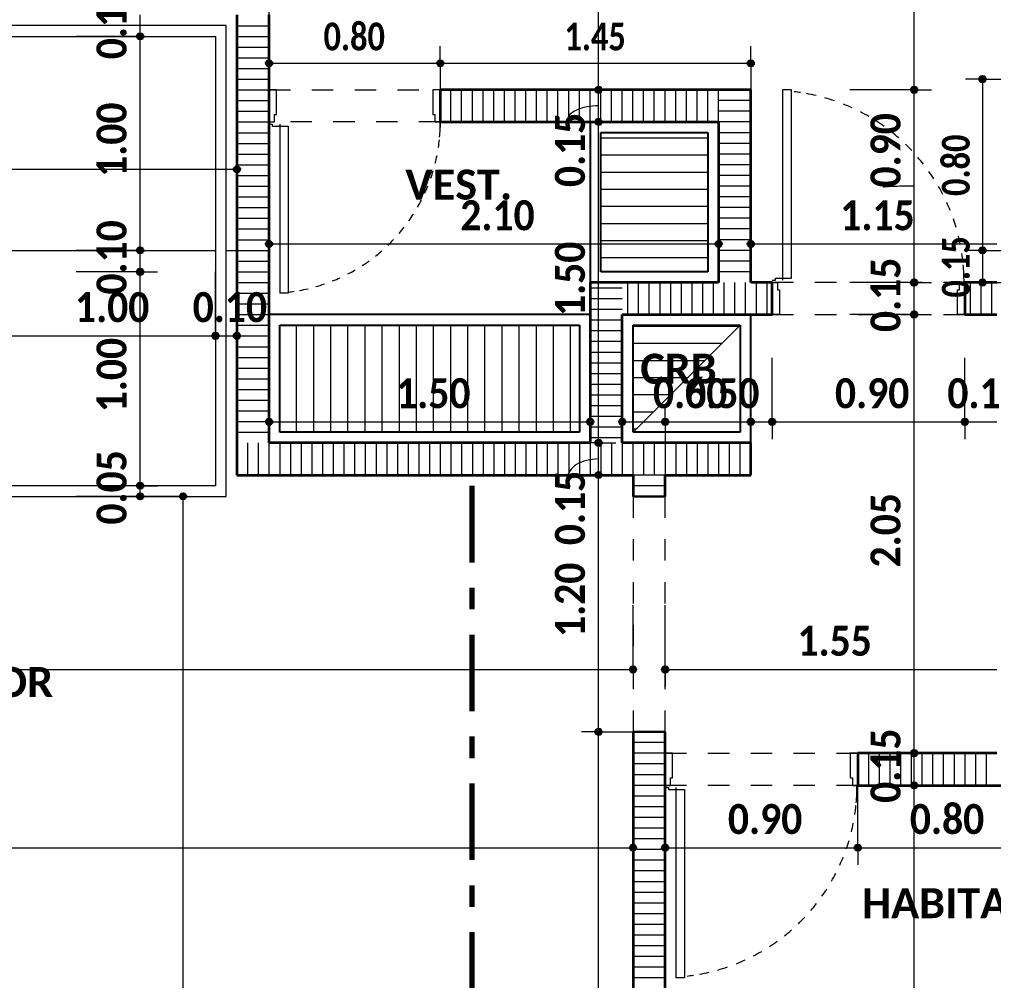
# Model space of a CAD drawing. Header units: metres. Extents: x -144 to 1000, y -717 to 29.
# Drawn here: x 796.813 to 801.363, y -564.938 to -560.447 of the extents above; entities that cross this region are included whole.
import ezdxf

# ---------------------------------------------------------------- set-up
doc = ezdxf.new("R2010")
doc.units = ezdxf.units.M
for name, pattern in [('Basculante', [0.11625, 0.075, -0.04125]), ('Dash Dot 3_16_', [0.595313, 0.357187, -0.119063, 0, -0.119063]), ('Derribado', [0.36, 0.24, -0.12]), ('Trazo', [0.45, 0.225, -0.225])]:
    doc.linetypes.add(name, pattern=pattern)
doc.layers.get('0').update_dxf_attribs({"color": 1})
for name, color, linetype, lineweight in [('A-ANNO-DIMS', 1, 'Continuous', 9), ('A-DETL', 1, 'Continuous', 9), ('A-DETL-GENF', 1, 'Continuous', 9), ('A-DETL-MEDM', 1, 'Continuous', 30), ('A-DETL-THIN', 1, 'Continuous', 9), ('A-DOOR', 1, 'Continuous', 9), ('A-DOOR-FRAM', 1, 'Continuous', 9), ('A-DOOR-HDLN', 1, 'Trazo', 20), ('A-GENM', 1, 'Continuous', 9), ('A-WALL', 4, 'Continuous', 9), ('G-ANNO-SYMB', 1, 'Continuous', 9), ('G-ANNO-TEXT', 2, 'Continuous', 9)]:
    doc.layers.add(name, color=color, linetype=linetype, lineweight=lineweight)
doc.layers.add('A-WALL-PATT', color=7, linetype='Continuous', lineweight=35, true_color=0x9c9c9c)
doc.styles.add('Calibri_B', font='calibrib.ttf', dxfattribs={"height": 0.165})
doc.styles.add('Calibri_B_6', font='calibrib.ttf', dxfattribs={"width": 0.9})
doc.styles.add('Calibri_B_7', font='calibrib.ttf', dxfattribs={"width": 0.8, "height": 0.18})

# ---------------------------------------------------------------- blocks, each defined once
blk = doc.blocks.new('G')
at = {"layer": 'A-ANNO-DIMS', "lineweight": 25}
h = blk.add_hatch(color=256, dxfattribs=at)
edge = h.paths.add_edge_path()
edge.add_arc((791.9689, -504.0194), 0.015, 0, 360)
h = blk.add_hatch(color=256, dxfattribs=at)
edge = h.paths.add_edge_path()
edge.add_arc((791.9689, -504.0194), 0.015, 0, 360)
h = blk.add_hatch(color=256, dxfattribs=at)
edge = h.paths.add_edge_path()
edge.add_arc((792.5707, -504.1453), 0.015, 0, 360)
h = blk.add_hatch(color=256, dxfattribs=at)
edge = h.paths.add_edge_path()
edge.add_arc((793.3707, -504.1453), 0.015, 0, 360)
h = blk.add_hatch(color=256, dxfattribs=at)
edge = h.paths.add_edge_path()
edge.add_arc((793.3707, -504.1453), 0.015, 0, 360)
h = blk.add_hatch(color=256, dxfattribs=at)
edge = h.paths.add_edge_path()
edge.add_arc((794.8209, -504.1453), 0.015, 0, 360)
h = blk.add_hatch(color=256, dxfattribs=at)
edge = h.paths.add_edge_path()
edge.add_arc((795.9037, -504.2194), 0.015, 0, 360)
h = blk.add_hatch(color=256, dxfattribs=at)
edge = h.paths.add_edge_path()
edge.add_arc((794.1101, -504.2694), 0.015, 0, 360)
h = blk.add_hatch(color=256, dxfattribs=at)
edge = h.paths.add_edge_path()
edge.add_arc((794.1101, -504.2694), 0.015, 0, 360)
h = blk.add_hatch(color=256, dxfattribs=at)
edge = h.paths.add_edge_path()
edge.add_arc((795.5844, -504.2694), 0.015, 0, 360)
h = blk.add_hatch(color=256, dxfattribs=at)
edge = h.paths.add_edge_path()
edge.add_arc((795.5844, -504.2694), 0.015, 0, 360)
h = blk.add_hatch(color=256, dxfattribs=at)
edge = h.paths.add_edge_path()
edge.add_arc((794.1101, -504.4194), 0.015, 0, 360)
h = blk.add_hatch(color=256, dxfattribs=at)
edge = h.paths.add_edge_path()
edge.add_arc((794.1101, -504.4194), 0.015, 0, 360)
h = blk.add_hatch(color=256, dxfattribs=at)
edge = h.paths.add_edge_path()
edge.add_arc((792.4207, -504.6405), 0.015, 0, 360)
h = blk.add_hatch(color=256, dxfattribs=at)
edge = h.paths.add_edge_path()
edge.add_arc((792.5707, -504.9895), 0.015, 0, 360)
h = blk.add_hatch(color=256, dxfattribs=at)
edge = h.paths.add_edge_path()
edge.add_arc((794.6709, -504.9895), 0.015, 0, 360)
h = blk.add_hatch(color=256, dxfattribs=at)
edge = h.paths.add_edge_path()
edge.add_arc((794.8209, -504.9895), 0.015, 0, 360)
h = blk.add_hatch(color=256, dxfattribs=at)
edge = h.paths.add_edge_path()
edge.add_arc((791.9689, -505.0194), 0.015, 0, 360)
h = blk.add_hatch(color=256, dxfattribs=at)
edge = h.paths.add_edge_path()
edge.add_arc((791.9689, -505.0194), 0.015, 0, 360)
h = blk.add_hatch(color=256, dxfattribs=at)
edge = h.paths.add_edge_path()
edge.add_arc((795.9037, -505.0194), 0.015, 0, 360)
h = blk.add_hatch(color=256, dxfattribs=at)
edge = h.paths.add_edge_path()
edge.add_arc((795.9037, -505.0194), 0.015, 0, 360)
h = blk.add_hatch(color=256, dxfattribs=at)
edge = h.paths.add_edge_path()
edge.add_arc((791.9689, -505.1193), 0.015, 0, 360)
h = blk.add_hatch(color=256, dxfattribs=at)
edge = h.paths.add_edge_path()
edge.add_arc((791.9689, -505.1193), 0.015, 0, 360)
h = blk.add_hatch(color=256, dxfattribs=at)
edge = h.paths.add_edge_path()
edge.add_arc((795.5844, -505.1692), 0.015, 0, 360)
h = blk.add_hatch(color=256, dxfattribs=at)
edge = h.paths.add_edge_path()
edge.add_arc((795.5844, -505.1692), 0.015, 0, 360)
h = blk.add_hatch(color=256, dxfattribs=at)
edge = h.paths.add_edge_path()
edge.add_arc((795.9037, -505.1692), 0.015, 0, 360)
h = blk.add_hatch(color=256, dxfattribs=at)
edge = h.paths.add_edge_path()
edge.add_arc((795.5844, -505.3192), 0.015, 0, 360)
h = blk.add_hatch(color=256, dxfattribs=at)
edge = h.paths.add_edge_path()
edge.add_arc((795.5844, -505.3192), 0.015, 0, 360)
h = blk.add_hatch(color=256, dxfattribs=at)
edge = h.paths.add_edge_path()
edge.add_arc((792.3207, -505.4187), 0.015, 0, 360)
h = blk.add_hatch(color=256, dxfattribs=at)
edge = h.paths.add_edge_path()
edge.add_arc((792.3207, -505.4187), 0.015, 0, 360)
h = blk.add_hatch(color=256, dxfattribs=at)
edge = h.paths.add_edge_path()
edge.add_arc((792.4207, -505.4187), 0.015, 0, 360)
h = blk.add_hatch(color=256, dxfattribs=at)
edge = h.paths.add_edge_path()
edge.add_arc((792.5707, -505.821), 0.015, 0, 360)
h = blk.add_hatch(color=256, dxfattribs=at)
edge = h.paths.add_edge_path()
edge.add_arc((794.0709, -505.821), 0.015, 0, 360)
h = blk.add_hatch(color=256, dxfattribs=at)
edge = h.paths.add_edge_path()
edge.add_arc((794.2209, -505.821), 0.015, 0, 360)
h = blk.add_hatch(color=256, dxfattribs=at)
edge = h.paths.add_edge_path()
edge.add_arc((794.4209, -505.821), 0.015, 0, 360)
h = blk.add_hatch(color=256, dxfattribs=at)
edge = h.paths.add_edge_path()
edge.add_arc((794.8209, -505.821), 0.015, 0, 360)
h = blk.add_hatch(color=256, dxfattribs=at)
edge = h.paths.add_edge_path()
edge.add_arc((794.9209, -505.821), 0.015, 0, 360)
h = blk.add_hatch(color=256, dxfattribs=at)
edge = h.paths.add_edge_path()
edge.add_arc((794.9209, -505.821), 0.015, 0, 360)
h = blk.add_hatch(color=256, dxfattribs=at)
edge = h.paths.add_edge_path()
edge.add_arc((795.8209, -505.821), 0.015, 0, 360)
h = blk.add_hatch(color=256, dxfattribs=at)
edge = h.paths.add_edge_path()
edge.add_arc((795.8209, -505.821), 0.015, 0, 360)
h = blk.add_hatch(color=256, dxfattribs=at)
edge = h.paths.add_edge_path()
edge.add_arc((794.1101, -505.9192), 0.015, 0, 360)
h = blk.add_hatch(color=256, dxfattribs=at)
edge = h.paths.add_edge_path()
edge.add_arc((794.1101, -505.9192), 0.015, 0, 360)
h = blk.add_hatch(color=256, dxfattribs=at)
edge = h.paths.add_edge_path()
edge.add_arc((794.1101, -506.0692), 0.015, 0, 360)
h = blk.add_hatch(color=256, dxfattribs=at)
edge = h.paths.add_edge_path()
edge.add_arc((794.1101, -506.0692), 0.015, 0, 360)
h = blk.add_hatch(color=256, dxfattribs=at)
edge = h.paths.add_edge_path()
edge.add_arc((791.9689, -506.119), 0.015, 0, 360)
h = blk.add_hatch(color=256, dxfattribs=at)
edge = h.paths.add_edge_path()
edge.add_arc((791.9689, -506.119), 0.015, 0, 360)
h = blk.add_hatch(color=256, dxfattribs=at)
edge = h.paths.add_edge_path()
edge.add_arc((791.9689, -506.169), 0.015, 0, 360)
h = blk.add_hatch(color=256, dxfattribs=at)
edge = h.paths.add_edge_path()
edge.add_arc((792.169, -506.169), 0.015, 0, 360)
h = blk.add_hatch(color=256, dxfattribs=at)
edge = h.paths.add_edge_path()
edge.add_arc((794.2709, -506.978), 0.015, 0, 360)
h = blk.add_hatch(color=256, dxfattribs=at)
edge = h.paths.add_edge_path()
edge.add_arc((794.4209, -506.978), 0.015, 0, 360)
h = blk.add_hatch(color=256, dxfattribs=at)
edge = h.paths.add_edge_path()
edge.add_arc((794.1101, -507.2694), 0.015, 0, 360)
h = blk.add_hatch(color=256, dxfattribs=at)
edge = h.paths.add_edge_path()
edge.add_arc((794.1101, -507.2694), 0.015, 0, 360)
h = blk.add_hatch(color=256, dxfattribs=at)
edge = h.paths.add_edge_path()
edge.add_arc((795.5844, -507.3694), 0.015, 0, 360)
h = blk.add_hatch(color=256, dxfattribs=at)
edge = h.paths.add_edge_path()
edge.add_arc((795.5844, -507.3694), 0.015, 0, 360)
h = blk.add_hatch(color=256, dxfattribs=at)
edge = h.paths.add_edge_path()
edge.add_arc((795.5844, -507.5194), 0.015, 0, 360)
h = blk.add_hatch(color=256, dxfattribs=at)
edge = h.paths.add_edge_path()
edge.add_arc((795.5844, -507.5194), 0.015, 0, 360)
h = blk.add_hatch(color=256, dxfattribs=at)
edge = h.paths.add_edge_path()
edge.add_arc((794.2709, -507.8106), 0.015, 0, 360)
h = blk.add_hatch(color=256, dxfattribs=at)
edge = h.paths.add_edge_path()
edge.add_arc((794.4209, -507.8106), 0.015, 0, 360)
h = blk.add_hatch(color=256, dxfattribs=at)
edge = h.paths.add_edge_path()
edge.add_arc((795.3209, -507.8106), 0.015, 0, 360)
h = blk.add_hatch(color=256, dxfattribs=at)
edge = h.paths.add_edge_path()
edge.add_arc((795.3209, -507.8106), 0.015, 0, 360)
at = {"layer": 'A-ANNO-DIMS'}
for p, q in [((794.1101, -504.2694), (794.1101, -500.9194)), ((795.5844, -504.2694), (795.5844, -500.9194)), ((792.5707, -504.1453), (792.5707, -503.8453)), ((791.9689, -504.0194), (791.9689, -503.9194)), ((791.9689, -504.0194), (791.6689, -504.0194)), ((791.9689, -504.0194), (791.6689, -504.0194)), ((791.9689, -505.0194), (791.9689, -504.0194)), ((791.9689, -504.0194), (792.0489, -504.0194)), ((791.9689, -504.0194), (792.0489, -504.0194)), ((793.3707, -504.1453), (793.3707, -504.0653)), ((793.3707, -504.1453), (793.3707, -504.0653)), ((794.8209, -504.1453), (794.8209, -504.0653)), ((792.5707, -504.1453), (793.3707, -504.1453)), ((792.5707, -504.1453), (792.5707, -504.2253)), ((793.3707, -504.1453), (793.3707, -504.4453)), ((793.3707, -504.1453), (794.8209, -504.1453)), ((793.3707, -504.1453), (793.3707, -504.4453)), ((794.8209, -504.1453), (794.8209, -504.4453)), ((795.9037, -504.2194), (795.8237, -504.2194)), ((795.9037, -504.2194), (795.9037, -505.0194)), ((795.9037, -504.2194), (796.2037, -504.2194)), ((794.1101, -504.2694), (793.8101, -504.2694)), ((794.1101, -504.2694), (793.8101, -504.2694)), ((794.1101, -504.4194), (794.1101, -504.2694)), ((794.1101, -504.2694), (794.1901, -504.2694)), ((794.1101, -504.2694), (794.1901, -504.2694)), ((795.5844, -504.2694), (795.2844, -504.2694)), ((795.5844, -504.2694), (795.2844, -504.2694)), ((795.5844, -505.1692), (795.5844, -504.2694)), ((795.5844, -504.2694), (795.6644, -504.2694)), ((795.5844, -504.2694), (795.6644, -504.2694)), ((792.4207, -504.6405), (792.4207, -504.3405)), ((794.1101, -505.9192), (794.1101, -504.4194)), ((794.1101, -504.4194), (794.1901, -504.4194)), ((794.1101, -504.4194), (794.1901, -504.4194)), ((789.0814, -504.6405), (792.4207, -504.6405)), ((792.4207, -504.6405), (792.4207, -504.7205)), ((792.5707, -504.9895), (792.5707, -504.6895)), ((794.8209, -504.9895), (794.8209, -504.6895)), ((792.5707, -504.9895), (794.6709, -504.9895)), ((792.5707, -504.9895), (792.5707, -505.0695)), ((794.6709, -504.9895), (794.6709, -505.0695)), ((794.8209, -504.9895), (795.9707, -504.9895)), ((794.8209, -504.9895), (794.8209, -505.0695)), ((791.9689, -505.0194), (791.6689, -505.0194)), ((791.9689, -505.0194), (791.6689, -505.0194)), ((791.9689, -505.1193), (791.9689, -505.0194)), ((791.9689, -505.0194), (792.0489, -505.0194)), ((791.9689, -505.0194), (792.0489, -505.0194)), ((795.9037, -505.0194), (795.8237, -505.0194)), ((795.9037, -505.0194), (795.8237, -505.0194)), ((795.9037, -505.0194), (796.2037, -505.0194)), ((795.9037, -505.0194), (795.9037, -505.1692)), ((795.9037, -505.0194), (796.2037, -505.0194)), ((791.9689, -505.1193), (791.6689, -505.1193)), ((791.9689, -505.1193), (791.6689, -505.1193)), ((791.9689, -506.119), (791.9689, -505.1193)), ((791.9689, -505.1193), (792.0489, -505.1193)), ((791.9689, -505.1193), (792.0489, -505.1193)), ((792.3207, -505.4187), (792.3207, -505.1187)), ((792.3207, -505.4187), (792.3207, -505.1187)), ((792.4207, -505.4187), (792.4207, -505.1187)), ((795.5844, -505.1692), (795.2844, -505.1692)), ((795.5844, -505.1692), (795.2844, -505.1692)), ((795.5844, -505.3192), (795.5844, -505.1692)), ((795.5844, -505.1692), (795.6644, -505.1692)), ((795.5844, -505.1692), (795.6644, -505.1692)), ((795.9037, -505.1692), (795.8237, -505.1692)), ((795.9037, -505.1692), (796.2037, -505.1692)), ((795.5844, -505.3192), (795.2844, -505.3192)), ((795.5844, -505.3192), (795.2844, -505.3192)), ((795.5844, -507.3694), (795.5844, -505.3192)), ((795.5844, -505.3192), (795.6644, -505.3192)), ((795.5844, -505.3192), (795.6644, -505.3192)), ((791.3209, -505.4187), (792.3207, -505.4187)), ((792.3207, -505.4187), (792.3207, -505.4987)), ((792.3207, -505.4187), (792.4207, -505.4187)), ((792.3207, -505.4187), (792.3207, -505.4987)), ((792.4207, -505.4187), (792.4207, -505.4987)), ((794.0709, -505.821), (794.0709, -505.521)), ((794.8209, -505.821), (794.8209, -505.521)), ((794.9209, -505.821), (794.9209, -505.521)), ((794.9209, -505.821), (794.9209, -505.521)), ((795.8209, -505.821), (795.8209, -505.521)), ((795.8209, -505.821), (795.8209, -505.521)), ((794.4209, -505.821), (794.4209, -505.741)), ((792.5707, -505.821), (794.0709, -505.821)), ((792.5707, -505.821), (792.5707, -505.901)), ((794.0709, -505.821), (794.0709, -505.901)), ((794.2209, -505.821), (794.8209, -505.821)), ((794.2209, -505.821), (794.2209, -505.901)), ((794.4209, -505.821), (794.9209, -505.821)), ((794.4209, -505.821), (794.4209, -506.121)), ((794.8209, -505.821), (794.8209, -505.901)), ((794.9209, -505.821), (794.9209, -505.901)), ((794.9209, -505.821), (795.8209, -505.821)), ((794.9209, -505.821), (794.9209, -505.901)), ((795.8209, -505.821), (795.8209, -505.901)), ((795.8209, -505.821), (795.9707, -505.821)), ((795.8209, -505.821), (795.8209, -505.901)), ((794.1101, -506.0692), (794.1101, -505.9192)), ((794.1101, -505.9192), (794.1901, -505.9192)), ((794.1101, -505.9192), (794.1901, -505.9192)), ((794.1101, -506.0692), (793.8101, -506.0692)), ((794.1101, -506.0692), (793.8101, -506.0692)), ((794.1101, -507.2694), (794.1101, -506.0692)), ((794.1101, -506.0692), (794.1901, -506.0692)), ((794.1101, -506.0692), (794.1901, -506.0692)), ((791.9689, -506.119), (791.6689, -506.119)), ((791.9689, -506.119), (791.6689, -506.119)), ((791.9689, -506.169), (791.9689, -506.119)), ((791.9689, -506.119), (792.0489, -506.119)), ((791.9689, -506.119), (792.0489, -506.119)), ((791.9689, -506.169), (791.6689, -506.169)), ((792.169, -506.169), (791.869, -506.169)), ((791.9689, -506.169), (792.0489, -506.169)), ((792.169, -511.4694), (792.169, -506.169)), ((792.169, -506.169), (792.249, -506.169)), ((794.2709, -506.978), (794.2709, -506.678)), ((794.4209, -506.978), (794.4209, -506.678)), ((787.9707, -506.978), (794.2709, -506.978)), ((794.2709, -506.978), (794.2709, -507.058)), ((794.4209, -506.978), (795.9707, -506.978)), ((794.4209, -506.978), (794.4209, -507.058)), ((794.1101, -507.2694), (794.0301, -507.2694)), ((794.1101, -507.2694), (794.0301, -507.2694)), ((794.1101, -511.4694), (794.1101, -507.2694)), ((794.1101, -507.2694), (794.4101, -507.2694)), ((794.1101, -507.2694), (794.4101, -507.2694)), ((795.5844, -507.3694), (795.2844, -507.3694)), ((795.5844, -507.3694), (795.2844, -507.3694)), ((795.5844, -507.5194), (795.5844, -507.3694)), ((795.5844, -507.3694), (795.6644, -507.3694)), ((795.5844, -507.3694), (795.6644, -507.3694)), ((794.2709, -507.8106), (794.2709, -507.5106)), ((794.4209, -507.8106), (794.4209, -507.5106)), ((795.5844, -507.5194), (795.2844, -507.5194)), ((795.5844, -507.5194), (795.2844, -507.5194)), ((795.3209, -507.8106), (795.3209, -507.5106)), ((795.3209, -507.8106), (795.3209, -507.5106)), ((795.5844, -510.7194), (795.5844, -507.5194)), ((795.5844, -507.5194), (795.6644, -507.5194)), ((795.5844, -507.5194), (795.6644, -507.5194)), ((785.9208, -507.8106), (794.2709, -507.8106)), ((794.2709, -507.8106), (794.2709, -507.8906)), ((794.4209, -507.8106), (795.3209, -507.8106)), ((794.4209, -507.8106), (794.4209, -507.8906)), ((795.3209, -507.8106), (795.3209, -507.8906)), ((795.3209, -507.8106), (796.1207, -507.8106)), ((795.3209, -507.8106), (795.3209, -507.8906))]:
    blk.add_line(p, q, dxfattribs=at)
at = {"layer": 'A-ANNO-DIMS', "linetype": 'Derribado'}
for p, q in [((794.1101, -504.4194), (793.8101, -504.4194)), ((794.1101, -504.4194), (793.8101, -504.4194)), ((794.6709, -504.9895), (794.6709, -504.6895)), ((792.5707, -505.821), (792.5707, -505.521)), ((794.2209, -505.821), (794.2209, -505.521)), ((794.1101, -505.9192), (793.8101, -505.9192)), ((794.1101, -505.9192), (793.8101, -505.9192))]:
    blk.add_line(p, q, dxfattribs=at)
at = {"layer": 'A-ANNO-DIMS', "lineweight": 25}
for centre in [(791.9689, -504.0194), (791.9689, -504.0194), (792.5707, -504.1453), (793.3707, -504.1453), (793.3707, -504.1453), (794.8209, -504.1453), (795.9037, -504.2194), (794.1101, -504.2694), (794.1101, -504.2694), (795.5844, -504.2694), (795.5844, -504.2694), (794.1101, -504.4194), (794.1101, -504.4194), (792.4207, -504.6405), (792.5707, -504.9895), (794.6709, -504.9895), (794.8209, -504.9895), (791.9689, -505.0194), (791.9689, -505.0194), (795.9037, -505.0194), (795.9037, -505.0194), (791.9689, -505.1193), (791.9689, -505.1193), (795.5844, -505.1692), (795.5844, -505.1692), (795.9037, -505.1692), (795.5844, -505.3192), (795.5844, -505.3192), (792.3207, -505.4187), (792.3207, -505.4187), (792.4207, -505.4187), (792.5707, -505.821), (794.0709, -505.821), (794.2209, -505.821), (794.4209, -505.821), (794.8209, -505.821), (794.9209, -505.821), (794.9209, -505.821), (795.8209, -505.821), (795.8209, -505.821), (794.1101, -505.9192), (794.1101, -505.9192), (794.1101, -506.0692), (794.1101, -506.0692), (791.9689, -506.119), (791.9689, -506.119), (791.9689, -506.169), (792.169, -506.169), (794.2709, -506.978), (794.4209, -506.978), (794.1101, -507.2694), (794.1101, -507.2694), (795.5844, -507.3694), (795.5844, -507.3694), (795.5844, -507.5194), (795.5844, -507.5194), (794.2709, -507.8106), (794.4209, -507.8106), (795.3209, -507.8106), (795.3209, -507.8106)]:
    blk.add_circle(centre, 0.015, dxfattribs=at)
at = {"layer": 'A-ANNO-DIMS'}
for centre, ratio in [((794.1101, -504.41), 0.452014), ((795.5844, -504.7257), 0.043848), ((794.1101, -506.0834), 0.614397)]:
    blk.add_ellipse(centre, major_axis=(0.1451, 0), ratio=ratio, start_param=1.570796, end_param=3.141593, dxfattribs=at)
at = {"layer": 'A-DETL', "color": 7}
for p, q in [((791.3209, -505.0194), (792.3207, -505.0194)), ((792.3707, -505.0194), (792.4207, -505.0194))]:
    blk.add_line(p, q, dxfattribs=at)
at = {"layer": 'A-DETL-GENF', "linetype": 'Basculante'}
for p, q in [((792.5707, -504.4194), (792.5707, -504.2694)), ((792.5707, -504.2694), (793.3707, -504.2694)), ((793.3707, -504.2694), (793.3707, -504.4194)), ((793.3707, -504.4194), (792.5707, -504.4194)), ((794.9209, -505.1692), (794.9209, -505.3192)), ((795.8209, -505.1692), (794.9209, -505.1692)), ((795.8209, -505.3192), (795.8209, -505.1692)), ((794.9209, -505.3192), (795.8209, -505.3192)), ((794.2709, -506.1692), (794.2709, -507.2694)), ((794.4209, -507.2694), (794.4209, -506.1692)), ((794.4209, -507.5194), (794.4209, -507.3694)), ((794.4209, -507.3694), (795.3209, -507.3694)), ((795.3209, -507.3694), (795.3209, -507.5194)), ((795.3209, -507.5194), (794.4209, -507.5194))]:
    blk.add_line(p, q, dxfattribs=at)
at = {"layer": 'A-DETL-GENF', "color": 251, "true_color": 0x535353}
for p, q in [((794.1209, -504.4935), (794.6209, -504.4935)), ((794.1209, -504.5735), (794.6209, -504.5735)), ((794.1209, -504.6535), (794.6209, -504.6535)), ((794.1209, -504.7335), (794.6209, -504.7335)), ((794.1209, -504.8135), (794.6209, -504.8135)), ((794.1209, -504.8935), (794.6209, -504.8935)), ((794.1209, -504.9735), (794.6209, -504.9735)), ((794.1209, -505.0535), (794.6209, -505.0535)), ((792.6994, -505.8692), (792.6994, -505.3692)), ((792.7794, -505.8692), (792.7794, -505.3692)), ((792.8594, -505.8692), (792.8594, -505.3692)), ((792.9394, -505.8692), (792.9394, -505.3692)), ((793.0194, -505.8692), (793.0194, -505.3692)), ((793.0994, -505.8692), (793.0994, -505.3692)), ((793.1794, -505.8692), (793.1794, -505.3692)), ((793.2594, -505.8692), (793.2594, -505.3692)), ((793.3394, -505.8692), (793.3394, -505.3692)), ((793.4194, -505.8692), (793.4194, -505.3692)), ((793.4994, -505.8692), (793.4994, -505.3692)), ((793.5794, -505.8692), (793.5794, -505.3692)), ((793.6594, -505.8692), (793.6594, -505.3692)), ((793.7394, -505.8692), (793.7394, -505.3692)), ((793.8194, -505.8692), (793.8194, -505.3692)), ((793.8994, -505.8692), (793.8994, -505.3692)), ((793.9794, -505.8692), (793.9794, -505.3692)), ((794.2709, -505.3735), (794.7666, -505.3735)), ((794.2709, -505.4535), (794.6866, -505.4535)), ((794.2709, -505.5335), (794.6066, -505.5335)), ((794.2709, -505.6135), (794.5266, -505.6135)), ((794.2709, -505.6935), (794.4466, -505.6935)), ((794.2709, -505.7735), (794.3666, -505.7735)), ((794.2709, -505.8535), (794.2866, -505.8535))]:
    blk.add_line(p, q, dxfattribs=at)
at = {"layer": 'A-DETL-MEDM'}
for p, q in [((794.4209, -506.1692), (794.2709, -506.1692)), ((794.2709, -507.2694), (794.4209, -507.2694))]:
    blk.add_line(p, q, dxfattribs=at)
at = {"layer": 'A-DETL-THIN'}
for p, q in [((792.3707, -503.9694), (790.4703, -503.9694)), ((792.3707, -506.169), (792.3707, -503.9694)), ((790.4703, -504.0194), (792.3207, -504.0194)), ((792.3207, -504.0194), (792.3207, -506.119)), ((794.6209, -504.4694), (794.1209, -504.4694)), ((794.1209, -504.4694), (794.1209, -505.1192)), ((794.6209, -505.1192), (794.6209, -504.4694)), ((794.1209, -505.1192), (794.6209, -505.1192)), ((794.0209, -505.3692), (792.6207, -505.3692)), ((792.6207, -505.3692), (792.6207, -505.8692)), ((794.0209, -505.8692), (794.0209, -505.3692)), ((794.2709, -505.3692), (794.2709, -505.8692)), ((794.2709, -505.8692), (794.7709, -505.3692)), ((794.7709, -505.3692), (794.2709, -505.3692)), ((792.6207, -505.8692), (794.0209, -505.8692)), ((792.3207, -506.119), (789.3614, -506.119)), ((789.3614, -506.169), (792.3707, -506.169))]:
    blk.add_line(p, q, dxfattribs=at)
at = {"layer": 'A-DOOR'}
for p, q in [((792.5707, -504.4194), (792.5707, -504.2694)), ((794.9209, -505.1692), (794.9209, -505.3192)), ((794.4209, -507.5194), (794.4209, -507.3694))]:
    blk.add_line(p, q, dxfattribs=at)
at = {"layer": 'A-DOOR', "lineweight": 15}
for p, q in [((795.0109, -504.2692), (794.9709, -504.2692)), ((794.9709, -505.1592), (794.9709, -504.2692)), ((795.0109, -505.1492), (795.0109, -504.2692)), ((792.5707, -504.4294), (792.5857, -504.4294)), ((792.5857, -504.4294), (792.5857, -504.4394)), ((792.5857, -504.4394), (792.6607, -504.4394)), ((792.6207, -504.4294), (792.6207, -505.2194)), ((792.6607, -504.4394), (792.6607, -505.2194)), ((794.9209, -505.1592), (794.9359, -505.1592)), ((794.9359, -505.1492), (795.0109, -505.1492)), ((794.9359, -505.1592), (794.9359, -505.1492)), ((792.6607, -505.2194), (792.6207, -505.2194)), ((794.4209, -507.5294), (794.4359, -507.5294)), ((794.4359, -507.5294), (794.4359, -507.5394)), ((794.4359, -507.5394), (794.5109, -507.5394)), ((794.4709, -507.5294), (794.4709, -508.4194)), ((794.5109, -507.5394), (794.5109, -508.4194)), ((794.5109, -508.4194), (794.4709, -508.4194))]:
    blk.add_line(p, q, dxfattribs=at)
at = {"layer": 'A-DOOR'}
for centre, radius, start, end in [((794.9224, -505.1672), 0.8947, 81.55, 83.5406), ((794.9224, -505.1672), 0.8947, 76.8489, 79.7418), ((794.9224, -505.1672), 0.8947, 76.8489, 79.7418), ((794.9224, -505.1672), 0.8947, 71.1143, 74.1684), ((794.9224, -505.1672), 0.8947, 65.4451, 68.2717), ((794.9224, -505.1672), 0.8947, 59.8378, 62.634), ((792.5707, -504.4194), 0.8, 354.8602, 0), ((794.9224, -505.1672), 0.8947, 54.2878, 57.0559), ((792.5707, -504.4194), 0.8, 351.4009, 354.0571), ((794.9224, -505.1672), 0.8947, 48.7903, 51.5328), ((794.9224, -505.1672), 0.8947, 43.3395, 46.0594), ((792.5707, -504.4194), 0.8, 346.0919, 348.7462), ((794.9224, -505.1672), 0.8947, 37.9295, 40.6298), ((792.5707, -504.4194), 0.8, 340.7809, 343.4371), ((794.9224, -505.1672), 0.8947, 32.5538, 35.2378), ((792.5707, -504.4194), 0.8, 335.4605, 338.1223), ((794.9224, -505.1672), 0.8947, 27.2056, 29.8767), ((792.5707, -504.4194), 0.8, 330.1233, 332.7944), ((794.9224, -505.1672), 0.8947, 21.8777, 24.5395), ((792.5707, -504.4194), 0.8, 324.7622, 327.4462), ((792.5707, -504.4194), 0.8, 319.3702, 322.0705), ((794.9224, -505.1672), 0.8947, 16.5629, 19.2191), ((794.9224, -505.1672), 0.8947, 11.2538, 13.9081), ((792.5707, -504.4194), 0.8, 313.9406, 316.6605), ((792.5707, -504.4194), 0.8, 308.4672, 311.2097), ((794.9224, -505.1672), 0.8947, 5.9429, 8.5991), ((792.5707, -504.4194), 0.8, 302.9441, 305.7122), ((794.9224, -505.1672), 0.8947, 0, 5.1398), ((792.5707, -504.4194), 0.8, 297.366, 300.1622), ((792.5707, -504.4194), 0.8, 285.8316, 288.8857), ((792.5707, -504.4194), 0.8, 291.7283, 294.5549), ((792.5707, -504.4194), 0.8, 276.4594, 278.45), ((792.5707, -504.4194), 0.8, 280.2582, 283.1511), ((792.5707, -504.4194), 0.8, 280.2582, 283.1511), ((794.4224, -507.5215), 0.8947, 354.8602, 0), ((794.4224, -507.5215), 0.8947, 351.4009, 354.0571), ((794.4224, -507.5215), 0.8947, 346.0919, 348.7462), ((794.4224, -507.5215), 0.8947, 340.7809, 343.4371), ((794.4224, -507.5215), 0.8947, 335.4605, 338.1223), ((794.4224, -507.5215), 0.8947, 330.1233, 332.7944), ((794.4224, -507.5215), 0.8947, 324.7622, 327.4462), ((794.4224, -507.5215), 0.8947, 319.3702, 322.0705), ((794.4224, -507.5215), 0.8947, 313.9406, 316.6605), ((794.4224, -507.5215), 0.8947, 308.4672, 311.2097), ((794.4224, -507.5215), 0.8947, 302.9441, 305.7122), ((794.4224, -507.5215), 0.8947, 297.366, 300.1622), ((794.4224, -507.5215), 0.8947, 285.8316, 288.8857), ((794.4224, -507.5215), 0.8947, 291.7283, 294.5549), ((794.4224, -507.5215), 0.8947, 276.4594, 278.45), ((794.4224, -507.5215), 0.8947, 280.2582, 283.1511), ((794.4224, -507.5215), 0.8947, 280.2582, 283.1511)]:
    blk.add_arc(centre, radius, start, end, dxfattribs=at)
at = {"layer": 'A-DOOR-FRAM', "lineweight": 15}
for p, q in [((792.6057, -504.2694), (792.5707, -504.2694)), ((792.6057, -504.3844), (792.6057, -504.2694)), ((793.3707, -504.2694), (793.3357, -504.2694)), ((793.3357, -504.2694), (793.3357, -504.3844)), ((792.5957, -504.4194), (792.5957, -504.3844)), ((792.5957, -504.3844), (792.6057, -504.3844)), ((793.3357, -504.3844), (793.3457, -504.3844)), ((793.3457, -504.3844), (793.3457, -504.4194)), ((792.5707, -504.4194), (792.5957, -504.4194)), ((793.3457, -504.4194), (793.3707, -504.4194)), ((794.9209, -505.1692), (794.9459, -505.1692)), ((794.9459, -505.1692), (794.9459, -505.2042)), ((795.7959, -505.1692), (795.8209, -505.1692)), ((795.7959, -505.2042), (795.7959, -505.1692)), ((794.9459, -505.2042), (794.9559, -505.2042)), ((794.9559, -505.2042), (794.9559, -505.3192)), ((795.7859, -505.2042), (795.7959, -505.2042)), ((795.7859, -505.3192), (795.7859, -505.2042)), ((794.9559, -505.3192), (794.9209, -505.3192)), ((795.8209, -505.3192), (795.7859, -505.3192)), ((794.4559, -507.3694), (794.4209, -507.3694)), ((794.4559, -507.4844), (794.4559, -507.3694)), ((795.3209, -507.3694), (795.2859, -507.3694)), ((795.2859, -507.3694), (795.2859, -507.4844)), ((794.4459, -507.5194), (794.4459, -507.4844)), ((794.4459, -507.4844), (794.4559, -507.4844)), ((795.2859, -507.4844), (795.2959, -507.4844)), ((795.2959, -507.4844), (795.2959, -507.5194)), ((794.4209, -507.5194), (794.4459, -507.5194)), ((795.2959, -507.5194), (795.3209, -507.5194))]:
    blk.add_line(p, q, dxfattribs=at)
at = {"layer": 'A-DOOR-HDLN'}
for p, q in [((793.3707, -504.2694), (793.3707, -504.4194)), ((795.8209, -505.3192), (795.8209, -505.1692)), ((795.3209, -507.3694), (795.3209, -507.5194))]:
    blk.add_line(p, q, dxfattribs=at)
at = {"layer": 'A-GENM', "lineweight": 25}
for p, q in [((794.6709, -504.4194), (794.0709, -504.4194)), ((794.0709, -504.4194), (794.0709, -505.1692)), ((794.6709, -505.1692), (794.6709, -504.4194)), ((794.1209, -505.1192), (794.1209, -504.4694)), ((794.1209, -504.4694), (794.6209, -504.4694)), ((794.6209, -504.4694), (794.6209, -505.1192)), ((794.6209, -505.1192), (794.1209, -505.1192)), ((794.0709, -505.1692), (794.6709, -505.1692)), ((792.5707, -505.3192), (792.5707, -505.9192)), ((794.0709, -505.3192), (792.5707, -505.3192)), ((794.0709, -505.9192), (794.0709, -505.3192)), ((794.2209, -505.3192), (794.2209, -505.9192)), ((794.8209, -505.3192), (794.2209, -505.3192)), ((794.8209, -505.9192), (794.8209, -505.3192)), ((792.6207, -505.8692), (792.6207, -505.3692)), ((792.6207, -505.3692), (794.0209, -505.3692)), ((794.0209, -505.3692), (794.0209, -505.8692)), ((794.2709, -505.8692), (794.2709, -505.3692)), ((794.2709, -505.3692), (794.7709, -505.3692)), ((794.7709, -505.3692), (794.7709, -505.8692)), ((794.0209, -505.8692), (792.6207, -505.8692)), ((794.7709, -505.8692), (794.2709, -505.8692)), ((792.5707, -505.9192), (794.0709, -505.9192)), ((794.2209, -505.9192), (794.8209, -505.9192))]:
    blk.add_line(p, q, dxfattribs=at)
at = {"layer": 'A-WALL', "lineweight": 35}
for p, q in [((792.4207, -503.9194), (792.4207, -506.0692)), ((792.5707, -505.9192), (792.5707, -503.9194)), ((794.8209, -504.2694), (793.3707, -504.2694)), ((793.3707, -504.2694), (793.3707, -504.4194)), ((794.8209, -505.1692), (794.8209, -504.2694)), ((793.3707, -504.4194), (794.6709, -504.4194)), ((794.6709, -504.4194), (794.6709, -505.1692)), ((794.0709, -505.1692), (794.0709, -505.9192)), ((794.6709, -505.1692), (794.0709, -505.1692)), ((794.9209, -505.1692), (794.8209, -505.1692)), ((794.9209, -505.3192), (794.9209, -505.1692)), ((795.9707, -505.1692), (795.8209, -505.1692)), ((795.8209, -505.1692), (795.8209, -505.3192)), ((794.2209, -505.9192), (794.2209, -505.3192)), ((794.2209, -505.3192), (794.9209, -505.3192)), ((795.8209, -505.3192), (795.9707, -505.3192)), ((794.0709, -505.9192), (792.5707, -505.9192)), ((794.8209, -505.9192), (794.2209, -505.9192)), ((794.8209, -506.0692), (794.8209, -505.9192)), ((792.4207, -506.0692), (794.2709, -506.0692)), ((794.2709, -506.0692), (794.2709, -506.1692)), ((794.4209, -506.0692), (794.8209, -506.0692)), ((794.4209, -506.1692), (794.4209, -506.0692)), ((794.2709, -507.2694), (794.2709, -511.4694)), ((794.4209, -511.4694), (794.4209, -507.2694)), ((795.9707, -507.3694), (795.3209, -507.3694)), ((795.3209, -507.3694), (795.3209, -507.5194)), ((795.3209, -507.5194), (796.1207, -507.5194))]:
    blk.add_line(p, q, dxfattribs=at)
at = {"layer": 'A-WALL-PATT', "color": 8, "lineweight": 5, "true_color": 0x727272}
for p, q in [((792.4207, -503.9695), (792.5707, -503.9695)), ((792.4207, -504.0195), (792.5707, -504.0195)), ((792.4207, -504.0695), (792.5707, -504.0695)), ((792.4207, -504.1195), (792.5707, -504.1195)), ((792.4207, -504.1695), (792.5707, -504.1695)), ((792.4207, -504.2195), (792.5707, -504.2195)), ((792.4207, -504.2695), (792.5707, -504.2695)), ((793.4204, -504.4194), (793.4204, -504.2694)), ((793.4704, -504.4194), (793.4704, -504.2694)), ((793.5204, -504.4194), (793.5204, -504.2694)), ((793.5704, -504.4194), (793.5704, -504.2694)), ((793.6204, -504.4194), (793.6204, -504.2694)), ((793.6704, -504.4194), (793.6704, -504.2694)), ((793.7204, -504.4194), (793.7204, -504.2694)), ((793.7704, -504.4194), (793.7704, -504.2694)), ((793.8204, -504.4194), (793.8204, -504.2694)), ((793.8704, -504.4194), (793.8704, -504.2694)), ((793.9204, -504.4194), (793.9204, -504.2694)), ((793.9704, -504.4194), (793.9704, -504.2694)), ((794.0204, -504.4194), (794.0204, -504.2694)), ((794.0704, -504.4194), (794.0704, -504.2694)), ((794.1204, -504.4194), (794.1204, -504.2694)), ((794.1704, -504.4194), (794.1704, -504.2694)), ((794.2204, -504.4194), (794.2204, -504.2694)), ((794.2704, -504.4194), (794.2704, -504.2694)), ((794.3204, -504.4194), (794.3204, -504.2694)), ((794.3704, -504.4194), (794.3704, -504.2694)), ((794.4204, -504.4194), (794.4204, -504.2694)), ((794.4704, -504.4194), (794.4704, -504.2694)), ((794.5204, -504.4194), (794.5204, -504.2694)), ((794.5704, -504.4194), (794.5704, -504.2694)), ((794.6204, -504.4194), (794.6204, -504.2694)), ((794.6704, -504.4194), (794.6704, -504.2694)), ((794.8209, -504.2695), (794.6709, -504.2695)), ((792.4207, -504.3195), (792.5707, -504.3195)), ((794.8209, -504.3195), (794.6709, -504.3195)), ((792.4207, -504.3695), (792.5707, -504.3695)), ((794.8209, -504.3695), (794.6709, -504.3695)), ((792.4207, -504.4195), (792.5707, -504.4195)), ((794.8209, -504.4195), (794.6709, -504.4195)), ((792.4207, -504.4695), (792.5707, -504.4695)), ((794.8209, -504.4695), (794.6709, -504.4695)), ((792.4207, -504.5195), (792.5707, -504.5195)), ((794.8209, -504.5195), (794.6709, -504.5195)), ((792.4207, -504.5695), (792.5707, -504.5695)), ((794.8209, -504.5695), (794.6709, -504.5695)), ((792.4207, -504.6195), (792.5707, -504.6195)), ((794.8209, -504.6195), (794.6709, -504.6195)), ((792.4207, -504.6695), (792.5707, -504.6695)), ((794.8209, -504.6695), (794.6709, -504.6695)), ((792.4207, -504.7195), (792.5707, -504.7195)), ((794.8209, -504.7195), (794.6709, -504.7195)), ((792.4207, -504.7695), (792.5707, -504.7695)), ((794.8209, -504.7695), (794.6709, -504.7695)), ((792.4207, -504.8195), (792.5707, -504.8195)), ((794.8209, -504.8195), (794.6709, -504.8195)), ((792.4207, -504.8695), (792.5707, -504.8695)), ((794.8209, -504.8695), (794.6709, -504.8695)), ((792.4207, -504.9195), (792.5707, -504.9195)), ((794.8209, -504.9195), (794.6709, -504.9195)), ((792.4207, -504.9695), (792.5707, -504.9695)), ((794.8209, -504.9695), (794.6709, -504.9695)), ((792.4207, -505.0195), (792.5707, -505.0195)), ((794.8209, -505.0195), (794.6709, -505.0195)), ((792.4207, -505.0695), (792.5707, -505.0695)), ((794.8209, -505.0695), (794.6709, -505.0695)), ((792.4207, -505.1195), (792.5707, -505.1195)), ((794.8209, -505.1195), (794.6709, -505.1195)), ((792.4207, -505.1695), (792.5707, -505.1695)), ((794.2454, -505.1692), (794.2454, -505.3192)), ((794.2954, -505.1692), (794.2954, -505.3192)), ((794.3454, -505.1692), (794.3454, -505.3192)), ((794.3954, -505.1692), (794.3954, -505.3192)), ((794.4454, -505.1692), (794.4454, -505.3192)), ((794.4954, -505.1692), (794.4954, -505.3192)), ((794.5454, -505.1692), (794.5454, -505.3192)), ((794.5954, -505.1692), (794.5954, -505.3192)), ((794.6454, -505.1692), (794.6454, -505.3192)), ((794.6954, -505.1692), (794.6954, -505.3192)), ((794.7454, -505.1692), (794.7454, -505.3192)), ((794.7954, -505.1692), (794.7954, -505.3192)), ((794.8454, -505.1692), (794.8454, -505.3192)), ((794.8954, -505.1692), (794.8954, -505.3192)), ((795.8454, -505.1694), (795.8454, -505.3192)), ((795.8954, -505.1693), (795.8954, -505.3192)), ((795.9454, -505.1693), (795.9454, -505.3192)), ((792.4207, -505.2195), (792.5707, -505.2195)), ((794.0709, -505.1945), (794.2209, -505.1945)), ((792.4207, -505.2695), (792.5707, -505.2695)), ((794.0709, -505.2445), (794.2209, -505.2445)), ((792.4207, -505.3195), (792.5707, -505.3195)), ((794.0709, -505.2945), (794.2209, -505.2945)), ((794.0709, -505.3445), (794.2209, -505.3445)), ((792.4207, -505.3695), (792.5707, -505.3695)), ((794.0709, -505.3945), (794.2209, -505.3945)), ((792.4207, -505.4195), (792.5707, -505.4195)), ((794.0709, -505.4445), (794.2209, -505.4445)), ((792.4207, -505.4695), (792.5707, -505.4695)), ((794.0709, -505.4945), (794.2209, -505.4945)), ((792.4207, -505.5195), (792.5707, -505.5195)), ((794.0709, -505.5445), (794.2209, -505.5445)), ((792.4207, -505.5695), (792.5707, -505.5695)), ((794.0709, -505.5945), (794.2209, -505.5945)), ((792.4207, -505.6195), (792.5707, -505.6195)), ((792.4207, -505.6695), (792.5707, -505.6695)), ((794.0709, -505.6445), (794.2209, -505.6445)), ((792.4207, -505.7195), (792.5707, -505.7195)), ((794.0709, -505.6945), (794.2209, -505.6945)), ((792.4207, -505.7695), (792.5707, -505.7695)), ((794.0709, -505.7445), (794.2209, -505.7445)), ((792.4207, -505.8195), (792.5707, -505.8195)), ((794.0709, -505.7945), (794.2209, -505.7945)), ((794.0709, -505.8445), (794.2209, -505.8445)), ((792.4207, -505.8695), (792.5707, -505.8695)), ((794.0709, -505.8945), (794.2209, -505.8945)), ((792.4704, -505.9192), (792.4704, -506.0692)), ((792.5204, -505.9192), (792.5204, -506.0692)), ((792.5704, -505.9192), (792.5704, -506.0692)), ((792.6204, -505.9192), (792.6204, -506.0692)), ((792.6704, -505.9192), (792.6704, -506.0692)), ((792.7204, -505.9192), (792.7204, -506.0692)), ((792.7704, -505.9192), (792.7704, -506.0692)), ((792.8204, -505.9192), (792.8204, -506.0692)), ((792.8704, -505.9192), (792.8704, -506.0692)), ((792.9204, -505.9192), (792.9204, -506.0692)), ((792.9704, -505.9192), (792.9704, -506.0692)), ((793.0204, -505.9192), (793.0204, -506.0692)), ((793.0704, -505.9192), (793.0704, -506.0692)), ((793.1204, -505.9192), (793.1204, -506.0692)), ((793.1704, -505.9192), (793.1704, -506.0692)), ((793.2204, -505.9192), (793.2204, -506.0692)), ((793.2704, -505.9192), (793.2704, -506.0692)), ((793.3204, -505.9192), (793.3204, -506.0692)), ((793.3704, -505.9192), (793.3704, -506.0692)), ((793.4204, -505.9192), (793.4204, -506.0692)), ((793.4704, -505.9192), (793.4704, -506.0692)), ((793.5204, -505.9192), (793.5204, -506.0692)), ((793.5704, -505.9192), (793.5704, -506.0692)), ((793.6204, -505.9192), (793.6204, -506.0692)), ((793.6704, -505.9192), (793.6704, -506.0692)), ((793.7204, -505.9192), (793.7204, -506.0692)), ((793.7704, -505.9192), (793.7704, -506.0692)), ((793.8204, -505.9192), (793.8204, -506.0692)), ((793.8704, -505.9192), (793.8704, -506.0692)), ((793.9204, -505.9192), (793.9204, -506.0692)), ((793.9704, -505.9192), (793.9704, -506.0692)), ((794.0204, -505.9192), (794.0204, -506.0692)), ((794.0704, -505.9192), (794.0704, -506.0692)), ((794.1204, -505.9192), (794.1204, -506.0692)), ((794.1704, -505.9192), (794.1704, -506.0692)), ((794.2204, -505.9192), (794.2204, -506.0692)), ((794.2704, -505.9192), (794.2704, -506.0692)), ((794.3204, -505.9192), (794.3204, -506.0692)), ((794.3704, -505.9192), (794.3704, -506.0692)), ((794.4204, -505.9192), (794.4204, -506.0692)), ((794.4704, -505.9192), (794.4704, -506.0692)), ((794.5204, -505.9192), (794.5204, -506.0692)), ((794.5704, -505.9192), (794.5704, -506.0692)), ((794.6204, -505.9192), (794.6204, -506.0692)), ((794.6704, -505.9192), (794.6704, -506.0692)), ((794.7204, -505.9192), (794.7204, -506.0692)), ((794.7704, -505.9192), (794.7704, -506.0692)), ((794.8204, -505.9192), (794.8204, -506.0692)), ((794.4209, -506.0695), (794.2709, -506.0695)), ((794.4209, -506.1195), (794.2709, -506.1195)), ((794.4209, -507.2695), (794.2709, -507.2695)), ((794.4209, -507.3195), (794.2709, -507.3195)), ((794.4209, -507.3695), (794.2709, -507.3695)), ((795.3704, -507.3694), (795.3704, -507.5194)), ((795.4204, -507.3694), (795.4204, -507.5194)), ((795.4704, -507.3694), (795.4704, -507.5194)), ((795.5204, -507.3694), (795.5204, -507.5194)), ((795.5704, -507.3694), (795.5704, -507.5194)), ((795.6204, -507.3694), (795.6204, -507.5194)), ((795.6704, -507.3694), (795.6704, -507.5194)), ((795.7204, -507.3694), (795.7204, -507.5194)), ((795.7704, -507.3694), (795.7704, -507.5194)), ((795.8204, -507.3694), (795.8204, -507.5194)), ((795.8704, -507.3694), (795.8704, -507.5194)), ((795.9204, -507.3694), (795.9204, -507.5194)), ((794.4209, -507.4195), (794.2709, -507.4195)), ((794.4209, -507.4695), (794.2709, -507.4695)), ((794.4209, -507.5195), (794.2709, -507.5195)), ((794.4209, -507.5695), (794.2709, -507.5695)), ((794.4209, -507.6195), (794.2709, -507.6195)), ((794.4209, -507.6695), (794.2709, -507.6695)), ((794.4209, -507.7195), (794.2709, -507.7195)), ((794.4209, -507.7695), (794.2709, -507.7695)), ((794.4209, -507.8195), (794.2709, -507.8195)), ((794.4209, -507.8695), (794.2709, -507.8695)), ((794.4209, -507.9195), (794.2709, -507.9195)), ((794.4209, -507.9695), (794.2709, -507.9695)), ((794.4209, -508.0195), (794.2709, -508.0195)), ((794.4209, -508.0695), (794.2709, -508.0695)), ((794.4209, -508.1195), (794.2709, -508.1195)), ((794.4209, -508.1695), (794.2709, -508.1695)), ((794.4209, -508.2195), (794.2709, -508.2195)), ((794.4209, -508.2695), (794.2709, -508.2695)), ((794.4209, -508.3195), (794.2709, -508.3195)), ((794.4209, -508.3695), (794.2709, -508.3695)), ((794.4209, -508.4195), (794.2709, -508.4195))]:
    blk.add_line(p, q, dxfattribs=at)
at = {"layer": 'G-ANNO-SYMB', "linetype": 'Dash Dot 3_16_', "lineweight": 70}
blk.add_line((793.5186, -506.1202), (793.5186, -513.7547), dxfattribs=at)
at = {"layer": 'A-ANNO-DIMS', "attachment_point": 1, "rotation": 90, "line_spacing_factor": 1.158048}
for s, insert, char_height, width, style in [('0.10', (791.7648, -504.1261), 0.14, 0.376134, 'Calibri_B_6'), ('1.00', (791.7648, -504.6761), 0.14, 0.376134, 'Calibri_B_6'), ('0.15', (793.906, -504.7235), 0.14, 0.376134, 'Calibri_B_6'), ('0.90', (795.3803, -504.7257), 0.14, 0.376134, 'Calibri_B_6'), ('0.80', (795.7135, -504.765), 0.13, 0.349267, 'Calibri_B_7'), ('0.10', (791.7648, -505.226), 0.14, 0.376134, 'Calibri_B_6'), ('1.50', (793.906, -505.3261), 0.14, 0.376134, 'Calibri_B_6'), ('0.15', (795.7135, -505.2399), 0.13, 0.349267, 'Calibri_B_7'), ('0.15', (795.3803, -505.401), 0.14, 0.376134, 'Calibri_B_6'), ('1.00', (791.7648, -505.7759), 0.14, 0.376134, 'Calibri_B_6'), ('0.05', (791.7648, -506.3008), 0.14, 0.376134, 'Calibri_B_6'), ('0.15', (793.906, -506.3968), 0.14, 0.376134, 'Calibri_B_6'), ('2.05', (795.3803, -506.5011), 0.14, 0.376134, 'Calibri_B_6'), ('1.20', (793.906, -506.8261), 0.14, 0.376134, 'Calibri_B_6'), ('0.15', (795.3803, -507.6012), 0.14, 0.376134, 'Calibri_B_6')]:
    blk.add_mtext(s, dxfattribs=dict(at, insert=insert, char_height=char_height, width=width, style=style))
at = {"layer": 'A-ANNO-DIMS', "attachment_point": 1, "line_spacing_factor": 1.158048}
for s, insert, char_height, width, style in [('0.80', (792.8252, -503.9551), 0.13, 0.349267, 'Calibri_B_7'), ('1.45', (793.9503, -503.9551), 0.13, 0.349267, 'Calibri_B_7'), ('2.10', (793.4641, -504.7854), 0.14, 0.376134, 'Calibri_B_6'), ('1.15', (795.2391, -504.7854), 0.14, 0.376134, 'Calibri_B_6'), ('1.00', (791.6641, -505.2147), 0.14, 0.376134, 'Calibri_B_6'), ('0.10', (792.214, -505.2147), 0.14, 0.376134, 'Calibri_B_6'), ('1.50', (793.1641, -505.6169), 0.14, 0.376134, 'Calibri_B_6'), ('0.60', (794.3642, -505.6169), 0.14, 0.376134, 'Calibri_B_6'), ('0.50', (794.5142, -505.6169), 0.14, 0.376134, 'Calibri_B_6'), ('0.90', (795.2142, -505.6169), 0.14, 0.376134, 'Calibri_B_6'), ('0.15', (795.7391, -505.6169), 0.14, 0.376134, 'Calibri_B_6'), ('1.55', (795.0391, -506.7739), 0.14, 0.376134, 'Calibri_B_6'), ('0.90', (794.7142, -507.6066), 0.14, 0.376134, 'Calibri_B_6'), ('0.80', (795.5641, -507.6066), 0.14, 0.376134, 'Calibri_B_6')]:
    blk.add_mtext(s, dxfattribs=dict(at, insert=insert, char_height=char_height, width=width, style=style))
at = {"layer": 'G-ANNO-TEXT', "style": 'Calibri_B'}
for s, p in [('VEST.', (793.2071, -504.7821)), ('CRB', (794.305, -505.6423)), ('SALA / COMEDOR', (789.9589, -507.1065)), ('HABITACION', (795.3403, -508.14))]:
    blk.add_text(s, height=0.14, dxfattribs=at).set_placement(p)

msp = doc.modelspace()

# ---------------------------------------------------------------- block references
at = {"color": 3}
msp.add_blockref('G', (5.408, -56.5064), dxfattribs=at)

doc.saveas('drawing.dxf')
